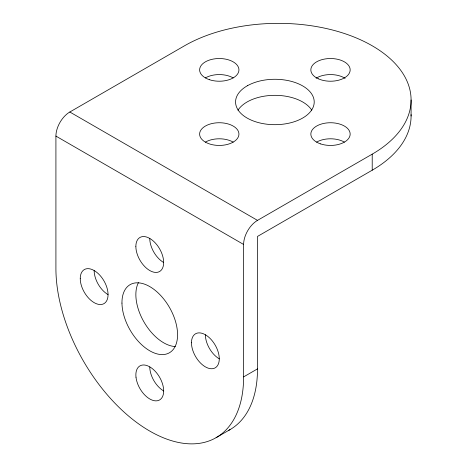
<?xml version="1.0" encoding="UTF-8"?>
<svg xmlns="http://www.w3.org/2000/svg" width="467" height="467" viewBox="0 0 467 467"><rect width="100%" height="100%" fill="white"/><g stroke="black" fill="none" stroke-linecap="round" stroke-linejoin="round"><path stroke-width="0.7" d="M257.51 368.872L243.611 376.898A132.716 76.623 60 0 1 149.761 431.076A132.716 76.623 60 0 1 55.917 268.537L55.917 136.095A19.661 11.354 -60 0 1 69.822 112.01L184.523 45.789A132.716 76.623 0 0 1 372.211 45.789A132.716 76.623 0 0 1 372.211 154.151L372.211 170.204L257.51 236.425L257.51 368.872A132.716 76.623 60 0 1 228.783 430.311M243.611 376.898L243.611 244.451A19.661 11.354 -60 0 1 257.51 220.371L372.211 154.151M216.122 437.649L230.027 429.622M69.822 112.01L257.51 220.371M55.917 136.095L243.611 244.451M411.083 99.973L411.083 116.026M237.977 110.2A39.321 22.702 0 0 1 246.693 102.209L247.481 101.753A39.321 22.702 0 0 1 311.769 110.154M163.771 391.002A19.661 11.354 60 0 1 149.767 366.98M411.059 114.608A132.716 76.623 0 0 1 372.211 170.204M205.375 142.114A19.661 11.354 0 0 0 238.269 137.024A19.661 11.354 0 0 0 214.19 123.119A19.661 11.354 0 0 0 205.375 142.114A19.661 11.354 0 0 1 233.179 142.114M163.666 262.512A19.661 11.354 60 0 1 149.761 238.433M175.283 346.555A39.321 22.702 60 0 1 135.862 295.08L135.862 294.169A39.321 22.702 60 0 1 138.43 282.628M205.375 77.901A19.661 11.354 0 0 1 233.179 77.901M219.28 358.837A19.661 11.354 60 0 1 205.375 334.757M108.058 294.624A19.661 11.354 60 0 1 94.153 270.545M316.597 142.114A19.661 11.354 0 0 1 344.401 142.114M316.101 78.199A19.661 11.354 0 0 1 345.095 78.322M247.481 85.7L246.693 86.156A39.321 22.702 0 0 0 264.894 123.936A39.321 22.702 0 0 0 312.919 96.208A39.321 22.702 0 0 0 247.481 85.7M121.963 303.106L121.963 302.196A39.321 22.702 60 0 1 163.783 299.067A39.321 22.702 60 0 1 163.783 354.523A39.321 22.702 60 0 1 121.963 303.106M320.671 143.918A19.661 11.354 0 0 0 350.162 134.087A19.661 11.354 0 0 0 320.671 124.257A19.661 11.354 0 0 0 320.671 143.918M318.418 78.83A19.661 11.354 0 0 0 349.976 71.439A19.661 11.354 0 0 0 323.111 59.356A19.661 11.354 0 0 0 318.418 78.83M80.248 278.571A19.661 11.354 60 0 0 101.105 304.513A19.661 11.354 60 0 0 101.105 276.703A19.661 11.354 60 0 0 80.248 278.571M135.996 377.178A19.661 11.354 60 0 0 158.307 400.517A19.661 11.354 60 0 0 154.991 371.055A19.661 11.354 60 0 0 135.996 377.178M135.862 246.459A19.661 11.354 60 0 0 156.714 272.401A19.661 11.354 60 0 0 156.714 244.597A19.661 11.354 60 0 0 135.862 246.459M209.45 79.705A19.661 11.354 0 0 0 238.941 69.875A19.661 11.354 0 0 0 209.45 60.045A19.661 11.354 0 0 0 209.45 79.705M191.47 342.784A19.661 11.354 60 0 0 212.327 368.726A19.661 11.354 60 0 0 212.327 340.922A19.661 11.354 60 0 0 191.47 342.784"/></g></svg>
